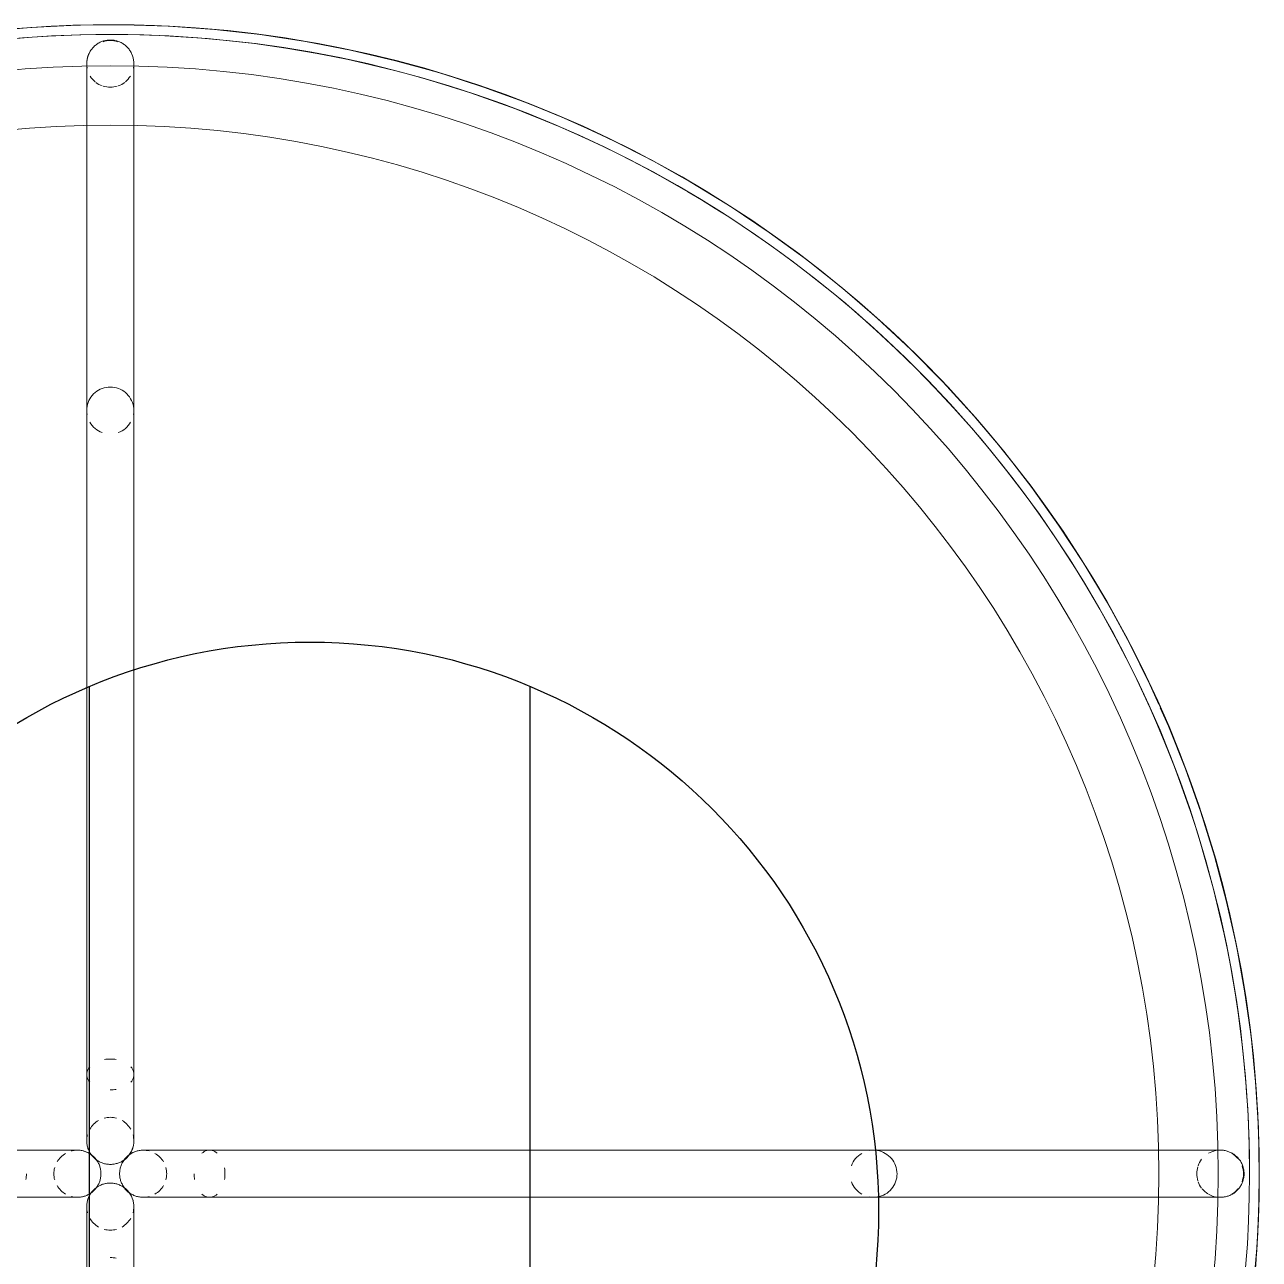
# Model space of a CAD drawing. Header units: inches. Extents: x 2468 to 4886, y -16 to 1381.
# Drawn here: x 3147.27 to 3158.02, y 729.19 to 739.93 of the extents above; entities that cross this region are included whole.
import ezdxf

# ---------------------------------------------------------------- set-up
doc = ezdxf.new("R2010")
doc.units = ezdxf.units.IN
doc.header["$MEASUREMENT"] = 0
doc.layers.add('A-ANNO-NOTE', color=131, linetype='Continuous', lineweight=30)
doc.layers.add('I-FURN-PNLS', color=30, linetype='Continuous', lineweight=9)

# ---------------------------------------------------------------- blocks, each defined once
blk = doc.blocks.new('OFS_WYRE_TABLE_WITH_VENEER_3D_LAMINATE_OR_SOLID_SURFACE - WYRE TABLE 20_ END TABLE - TRAPEZOID FRAME-5735519-6TH FLOOR POWER _ SIGNAL')
at = {"layer": 'I-FURN-PNLS'}
for p, q in [((-0.205, 6.23), (-0.205, 0.73)), ((0.205, 0.73), (0.205, 6.23)), ((-9.84, 0.102), (-9.836, 0.109)), ((-9.836, 0.109), (-9.831, 0.116)), ((-9.831, 0.116), (-9.827, 0.122)), ((-9.759, 0.181), (-9.751, 0.185)), ((-9.729, 0.194), (-9.721, 0.196)), ((-9.673, 0.205), (-9.664, 0.205)), ((-9.664, 0.205), (-9.662, 0.205)), ((-9.611, 0.205), (-9.602, 0.205)), ((-9.394, 0.205), (-9.606, 0.205)), ((-9.372, 0.205), (-9.355, 0.205)), ((-9.135, 0.205), (-9.364, 0.205)), ((-6.923, 0.205), (-9.103, 0.205)), ((-6.23, 0.205), (-8.929, 0.205)), ((-6.643, 0.205), (-6.923, 0.205)), ((-0.73, 0.205), (-6.23, 0.205)), ((-0.898, 0.205), (-6.23, 0.205)), ((-0.864, 0.205), (-0.811, 0.205)), ((-0.811, 0.205), (-0.759, 0.205)), ((-0.206, 0.189), (-0.199, 0.185)), ((-0.147, 0.143), (-0.153, 0.149)), ((-0.141, 0.138), (-0.147, 0.143)), ((-0.145, 0.149), (-0.139, 0.143)), ((-0.139, 0.143), (-0.133, 0.137)), ((0.143, 0.139), (0.137, 0.133)), ((0.138, 0.141), (0.143, 0.147)), ((0.143, 0.147), (0.149, 0.153)), ((0.149, 0.145), (0.143, 0.139)), ((0.178, 0.184), (0.174, 0.177)), ((6.23, 0.205), (0.73, 0.205)), ((-9.844, 0.095), (-9.84, 0.102)), ((-9.867, -0.002), (-9.867, 0)), ((-9.839, -0.104), (-9.843, -0.097)), ((-9.835, -0.111), (-9.839, -0.104)), ((-9.749, -0.185), (-9.757, -0.182)), ((-9.719, -0.197), (-9.727, -0.195)), ((-9.613, -0.205), (-9.621, -0.205)), ((-9.62, -0.205), (-9.522, -0.205)), ((-9.515, -0.205), (-9.528, -0.205)), ((-9.5, -0.205), (-9.393, -0.205)), ((-9.364, -0.205), (-9.135, -0.205)), ((-9.127, -0.205), (-9.145, -0.205)), ((-9.103, -0.205), (-6.923, -0.205)), ((-8.929, -0.205), (-6.23, -0.205)), ((-6.923, -0.205), (-6.643, -0.205)), ((-6.23, -0.205), (-0.73, -0.205)), ((-6.23, -0.205), (-0.898, -0.205)), ((-0.86, -0.205), (-0.864, -0.205)), ((-0.149, -0.145), (-0.143, -0.139)), ((-0.143, -0.147), (-0.149, -0.153)), ((-0.143, -0.139), (-0.137, -0.133)), ((-0.138, -0.141), (-0.143, -0.147)), ((0.139, -0.143), (0.133, -0.137)), ((0.145, -0.149), (0.139, -0.143)), ((0.141, -0.138), (0.147, -0.143)), ((0.147, -0.143), (0.153, -0.149)), ((0.177, -0.174), (0.17, -0.169)), ((0.206, -0.189), (0.199, -0.185)), ((0.73, -0.205), (6.23, -0.205)), ((-0.205, -0.73), (-0.205, -6.23)), ((0.205, -6.23), (0.205, -0.73)), ((-0.205, -0.898), (-0.205, -6.23)), ((0.205, -6.23), (0.205, -0.898)), ((-0.205, -6.23), (-0.205, -8.929)), ((0.205, -8.929), (0.205, -6.23)), ((-0.205, -6.643), (-0.205, -6.923)), ((0.205, -6.923), (0.205, -6.643)), ((-0.205, -6.923), (-0.205, -9.581)), ((0.205, -9.423), (0.205, -6.923)), ((-0.205, -9.267), (-0.205, -9.249)), ((-0.205, -9.338), (-0.205, -9.32)), ((0.205, -9.36), (0.205, -9.377)), ((0.205, -9.589), (0.205, -9.46)), ((-0.205, -9.664), (-0.205, -9.662)), ((-0.205, -9.673), (-0.205, -9.664)), ((0.205, -9.586), (0.205, -9.595)), ((0.205, -9.613), (0.205, -9.621)), ((0.205, -9.662), (0.205, -9.67)), ((-0.194, -9.729), (-0.196, -9.721)), ((0.169, -9.778), (0.164, -9.785)), ((0.185, -9.749), (0.182, -9.757)), ((0.197, -9.719), (0.195, -9.727)), ((-0.109, -9.836), (-0.116, -9.831)), ((-0.072, -9.854), (-0.08, -9.851)), ((0.082, -9.85), (0.074, -9.853)), ((0.118, -9.83), (0.111, -9.835))]:
    blk.add_line(p, q, dxfattribs=at)
at = {"layer": 'I-FURN-PNLS', "flags": 128}
for points in [[(-9.948, 1.014), (-9.981, 0.616), (-9.998, 0.216), (-10, 0)], [(-9.948, 1.014), (-9.981, 0.616), (-9.998, 0.216), (-10, 0)], [(-0.205, 0.73), (-0.205, 0.712), (-0.205, 0.694), (-0.205, 0.677), (-0.205, 0.659), (-0.205, 0.642), (-0.205, 0.624), (-0.205, 0.607), (-0.205, 0.59), (-0.205, 0.574), (-0.205, 0.557), (-0.205, 0.541), (-0.205, 0.525), (-0.205, 0.509), (-0.205, 0.494), (-0.205, 0.479), (-0.205, 0.465), (-0.205, 0.451), (-0.205, 0.437), (-0.205, 0.424), (-0.205, 0.412), (-0.205, 0.399), (-0.205, 0.388), (-0.205, 0.377), (-0.205, 0.366), (-0.205, 0.356), (-0.205, 0.347), (-0.205, 0.339), (-0.205, 0.33), (-0.205, 0.323), (-0.205, 0.316), (-0.205, 0.31), (-0.205, 0.305), (-0.205, 0.3), (-0.205, 0.296), (-0.205, 0.293), (-0.205, 0.29), (-0.205, 0.288), (-0.205, 0.287), (-0.205, 0.286)], [(-0.205, 0.286), (-0.205, 0.288), (-0.205, 0.292), (-0.205, 0.3), (-0.205, 0.31), (-0.205, 0.324), (-0.205, 0.34), (-0.205, 0.36), (-0.205, 0.382), (-0.205, 0.408), (-0.205, 0.436), (-0.205, 0.466), (-0.205, 0.5), (-0.205, 0.536), (-0.205, 0.575), (-0.205, 0.617), (-0.205, 0.661), (-0.205, 0.707)], [(0.205, 0.286), (0.205, 0.287), (0.205, 0.288), (0.205, 0.289), (0.205, 0.292), (0.205, 0.295), (0.205, 0.299), (0.205, 0.303), (0.205, 0.309), (0.205, 0.315), (0.205, 0.321), (0.205, 0.328), (0.205, 0.336), (0.205, 0.345), (0.205, 0.354), (0.205, 0.364), (0.205, 0.374), (0.205, 0.385), (0.205, 0.396), (0.205, 0.408), (0.205, 0.421), (0.205, 0.434), (0.205, 0.447), (0.205, 0.461), (0.205, 0.475), (0.205, 0.49), (0.205, 0.505), (0.205, 0.521), (0.205, 0.537), (0.205, 0.553), (0.205, 0.569), (0.205, 0.586), (0.205, 0.603), (0.205, 0.62), (0.205, 0.637), (0.205, 0.654), (0.205, 0.672), (0.205, 0.69), (0.205, 0.707), (0.205, 0.725), (0.205, 0.73)], [(0.205, 0.71), (0.205, 0.664), (0.205, 0.62), (0.205, 0.578), (0.205, 0.539), (0.205, 0.502), (0.205, 0.469), (0.205, 0.438), (0.205, 0.409), (0.205, 0.384), (0.205, 0.361), (0.205, 0.342), (0.205, 0.325), (0.205, 0.311), (0.205, 0.3), (0.205, 0.293), (0.205, 0.288), (0.205, 0.286)], [(0, 0.081), (-0.008, 0.081), (-0.016, 0.082), (-0.025, 0.083), (-0.033, 0.084), (-0.041, 0.085), (-0.049, 0.087), (-0.057, 0.089), (-0.064, 0.092), (-0.072, 0.094), (-0.08, 0.097), (-0.087, 0.101), (-0.095, 0.104), (-0.102, 0.108), (-0.109, 0.112), (-0.116, 0.117), (-0.122, 0.122), (-0.129, 0.127), (-0.135, 0.132), (-0.141, 0.138), (-0.147, 0.143), (-0.153, 0.149), (-0.158, 0.156), (-0.163, 0.162), (-0.168, 0.169), (-0.173, 0.175), (-0.177, 0.182), (-0.181, 0.19), (-0.185, 0.197), (-0.188, 0.204), (-0.191, 0.212), (-0.194, 0.22), (-0.196, 0.227), (-0.199, 0.235), (-0.2, 0.243), (-0.202, 0.251), (-0.203, 0.259), (-0.204, 0.268), (-0.205, 0.276), (-0.205, 0.284), (-0.205, 0.286)], [(-0.191, 0.212), (-0.194, 0.22), (-0.196, 0.227), (-0.199, 0.235), (-0.2, 0.243), (-0.202, 0.251), (-0.203, 0.259), (-0.204, 0.268), (-0.205, 0.276), (-0.205, 0.284), (-0.205, 0.286)], [(0.205, 0.286), (0.205, 0.278), (0.204, 0.27), (0.204, 0.262), (0.202, 0.253), (0.201, 0.245), (0.199, 0.237), (0.197, 0.229), (0.195, 0.222), (0.192, 0.214), (0.189, 0.206), (0.185, 0.199), (0.182, 0.191), (0.178, 0.184), (0.174, 0.177), (0.169, 0.17), (0.164, 0.164), (0.159, 0.157), (0.154, 0.151), (0.149, 0.145), (0.143, 0.139), (0.137, 0.133), (0.131, 0.128), (0.124, 0.123), (0.118, 0.118), (0.111, 0.114), (0.104, 0.109), (0.097, 0.105), (0.089, 0.102), (0.082, 0.098), (0.074, 0.095), (0.067, 0.092), (0.059, 0.09), (0.051, 0.088), (0.043, 0.086), (0.035, 0.084), (0.027, 0.083), (0.019, 0.082), (0.01, 0.081), (0.002, 0.081), (0, 0.081)], [(0.205, 0.286), (0.205, 0.278), (0.204, 0.27), (0.204, 0.262), (0.202, 0.253), (0.201, 0.245), (0.199, 0.237), (0.197, 0.229), (0.195, 0.222), (0.192, 0.214), (0.189, 0.206)], [(-9.827, 0.122), (-9.822, 0.129), (-9.816, 0.135)], [(-9.816, 0.135), (-9.811, 0.141), (-9.805, 0.147), (-9.799, 0.153), (-9.793, 0.158), (-9.786, 0.163), (-9.78, 0.168), (-9.773, 0.173), (-9.766, 0.177), (-9.759, 0.181)], [(-9.751, 0.185), (-9.744, 0.188), (-9.736, 0.191), (-9.729, 0.194)], [(-9.721, 0.196), (-9.713, 0.199), (-9.705, 0.2), (-9.697, 0.202), (-9.689, 0.203), (-9.681, 0.204), (-9.673, 0.205)], [(-9.662, 0.205), (-9.662, 0.205), (-9.661, 0.205), (-9.659, 0.205), (-9.656, 0.205), (-9.653, 0.205), (-9.649, 0.205), (-9.644, 0.205), (-9.639, 0.205), (-9.633, 0.205), (-9.626, 0.205), (-9.619, 0.205), (-9.611, 0.205)], [(-9.659, 0.205), (-9.661, 0.205), (-9.662, 0.205), (-9.662, 0.205)], [(-9.602, 0.205), (-9.593, 0.205), (-9.583, 0.205), (-9.572, 0.205), (-9.561, 0.205), (-9.549, 0.205), (-9.537, 0.205), (-9.524, 0.205), (-9.511, 0.205), (-9.497, 0.205), (-9.483, 0.205), (-9.468, 0.205), (-9.453, 0.205), (-9.438, 0.205), (-9.422, 0.205), (-9.405, 0.205), (-9.389, 0.205), (-9.372, 0.205)], [(-9.355, 0.205), (-9.338, 0.205), (-9.32, 0.205), (-9.302, 0.205), (-9.285, 0.205), (-9.267, 0.205), (-9.249, 0.205), (-9.23, 0.205), (-9.212, 0.205), (-9.194, 0.205), (-9.176, 0.205), (-9.158, 0.205), (-9.14, 0.205), (-9.122, 0.205), (-9.104, 0.205), (-9.086, 0.205), (-9.069, 0.205), (-9.052, 0.205), (-9.035, 0.205), (-9.018, 0.205), (-9.002, 0.205), (-8.986, 0.205), (-8.97, 0.205), (-8.955, 0.205), (-8.94, 0.205), (-8.929, 0.205)], [(-6.23, 0.205), (-6.246, 0.205), (-6.263, 0.205), (-6.279, 0.205), (-6.296, 0.205), (-6.312, 0.205), (-6.328, 0.205), (-6.344, 0.205), (-6.36, 0.205), (-6.376, 0.205), (-6.391, 0.205), (-6.406, 0.205), (-6.421, 0.205), (-6.436, 0.205), (-6.45, 0.205), (-6.464, 0.205), (-6.477, 0.205), (-6.49, 0.205), (-6.503, 0.205), (-6.515, 0.205), (-6.527, 0.205), (-6.538, 0.205), (-6.549, 0.205), (-6.559, 0.205), (-6.569, 0.205), (-6.578, 0.205), (-6.587, 0.205), (-6.595, 0.205), (-6.602, 0.205), (-6.609, 0.205), (-6.616, 0.205), (-6.621, 0.205), (-6.626, 0.205), (-6.631, 0.205), (-6.635, 0.205), (-6.638, 0.205), (-6.64, 0.205), (-6.642, 0.205), (-6.643, 0.205)], [(-0.286, 0.205), (-0.287, 0.205), (-0.288, 0.205), (-0.289, 0.205), (-0.292, 0.205), (-0.295, 0.205), (-0.299, 0.205), (-0.303, 0.205), (-0.309, 0.205), (-0.315, 0.205), (-0.321, 0.205), (-0.328, 0.205), (-0.336, 0.205), (-0.345, 0.205), (-0.354, 0.205), (-0.364, 0.205), (-0.374, 0.205), (-0.385, 0.205), (-0.396, 0.205), (-0.408, 0.205), (-0.421, 0.205), (-0.434, 0.205), (-0.447, 0.205), (-0.461, 0.205), (-0.475, 0.205), (-0.49, 0.205), (-0.505, 0.205), (-0.521, 0.205), (-0.537, 0.205), (-0.553, 0.205), (-0.569, 0.205), (-0.586, 0.205), (-0.603, 0.205), (-0.62, 0.205), (-0.637, 0.205), (-0.654, 0.205), (-0.672, 0.205), (-0.69, 0.205), (-0.707, 0.205), (-0.725, 0.205), (-0.73, 0.205)], [(-0.71, 0.205), (-0.664, 0.205), (-0.62, 0.205), (-0.578, 0.205), (-0.539, 0.205), (-0.502, 0.205), (-0.469, 0.205), (-0.438, 0.205), (-0.409, 0.205), (-0.384, 0.205), (-0.361, 0.205), (-0.342, 0.205), (-0.325, 0.205), (-0.311, 0.205), (-0.3, 0.205), (-0.293, 0.205), (-0.288, 0.205), (-0.286, 0.205)], [(-0.286, 0.205), (-0.278, 0.205), (-0.27, 0.204), (-0.262, 0.204), (-0.253, 0.202), (-0.245, 0.201), (-0.237, 0.199), (-0.229, 0.197), (-0.222, 0.195), (-0.214, 0.192), (-0.206, 0.189), (-0.199, 0.185), (-0.191, 0.182), (-0.184, 0.178), (-0.177, 0.174), (-0.17, 0.169), (-0.164, 0.164), (-0.157, 0.159), (-0.151, 0.154), (-0.145, 0.149), (-0.139, 0.143), (-0.133, 0.137), (-0.128, 0.131), (-0.123, 0.124), (-0.118, 0.118), (-0.114, 0.111), (-0.109, 0.104), (-0.105, 0.097), (-0.102, 0.089), (-0.098, 0.082), (-0.095, 0.074), (-0.092, 0.067), (-0.09, 0.059), (-0.088, 0.051), (-0.086, 0.043), (-0.084, 0.035), (-0.083, 0.027), (-0.082, 0.019), (-0.081, 0.01), (-0.081, 0.002), (-0.081, 0)], [(-0.286, 0.205), (-0.278, 0.205), (-0.27, 0.204), (-0.262, 0.204), (-0.253, 0.202), (-0.245, 0.201), (-0.237, 0.199), (-0.229, 0.197), (-0.222, 0.195), (-0.214, 0.192), (-0.206, 0.189)], [(-0.199, 0.185), (-0.191, 0.182), (-0.184, 0.178), (-0.177, 0.174)], [(-0.181, 0.19), (-0.185, 0.197), (-0.188, 0.204), (-0.191, 0.212)], [(-0.163, 0.162), (-0.168, 0.169), (-0.173, 0.175), (-0.177, 0.182), (-0.181, 0.19)], [(-0.177, 0.174), (-0.17, 0.169), (-0.164, 0.164), (-0.157, 0.159), (-0.151, 0.154), (-0.145, 0.149)], [(-0.153, 0.149), (-0.158, 0.156), (-0.163, 0.162)], [(0, 0.081), (-0.008, 0.081), (-0.016, 0.082), (-0.025, 0.083), (-0.033, 0.084), (-0.041, 0.085), (-0.049, 0.087), (-0.057, 0.089), (-0.064, 0.092), (-0.072, 0.094), (-0.08, 0.097), (-0.087, 0.101), (-0.095, 0.104), (-0.102, 0.108), (-0.109, 0.112), (-0.116, 0.117), (-0.122, 0.122), (-0.129, 0.127), (-0.135, 0.132), (-0.141, 0.138)], [(-0.133, 0.137), (-0.128, 0.131), (-0.123, 0.124), (-0.118, 0.118), (-0.114, 0.111), (-0.109, 0.104), (-0.105, 0.097), (-0.102, 0.089), (-0.098, 0.082), (-0.095, 0.074), (-0.092, 0.067), (-0.09, 0.059), (-0.088, 0.051), (-0.086, 0.043), (-0.084, 0.035), (-0.083, 0.027), (-0.082, 0.019), (-0.081, 0.01), (-0.081, 0.002), (-0.081, 0)], [(0.137, 0.133), (0.131, 0.128), (0.124, 0.123), (0.118, 0.118), (0.111, 0.114), (0.104, 0.109), (0.097, 0.105), (0.089, 0.102), (0.082, 0.098), (0.074, 0.095), (0.067, 0.092), (0.059, 0.09), (0.051, 0.088), (0.043, 0.086), (0.035, 0.084), (0.027, 0.083), (0.019, 0.082), (0.01, 0.081), (0.002, 0.081), (0, 0.081)], [(0.081, 0), (0.081, 0.008), (0.082, 0.016), (0.083, 0.025), (0.084, 0.033), (0.085, 0.041), (0.087, 0.049), (0.089, 0.057), (0.092, 0.064), (0.094, 0.072), (0.097, 0.08), (0.101, 0.087), (0.104, 0.095), (0.108, 0.102), (0.112, 0.109), (0.117, 0.116), (0.122, 0.122), (0.127, 0.129), (0.132, 0.135), (0.138, 0.141), (0.143, 0.147), (0.149, 0.153), (0.156, 0.158), (0.162, 0.163), (0.169, 0.168), (0.175, 0.173), (0.182, 0.177), (0.19, 0.181), (0.197, 0.185), (0.204, 0.188), (0.212, 0.191), (0.22, 0.194), (0.227, 0.196), (0.235, 0.199), (0.243, 0.2), (0.251, 0.202), (0.259, 0.203), (0.268, 0.204), (0.276, 0.205), (0.284, 0.205), (0.286, 0.205)], [(0.081, 0), (0.081, 0.008), (0.082, 0.016), (0.083, 0.025), (0.084, 0.033), (0.085, 0.041), (0.087, 0.049), (0.089, 0.057), (0.092, 0.064), (0.094, 0.072), (0.097, 0.08), (0.101, 0.087), (0.104, 0.095), (0.108, 0.102), (0.112, 0.109), (0.117, 0.116), (0.122, 0.122), (0.127, 0.129), (0.132, 0.135), (0.138, 0.141)], [(0.149, 0.153), (0.156, 0.158), (0.162, 0.163), (0.169, 0.168), (0.175, 0.173), (0.182, 0.177), (0.19, 0.181)], [(0.174, 0.177), (0.169, 0.17), (0.164, 0.164), (0.159, 0.157), (0.154, 0.151), (0.149, 0.145)], [(0.189, 0.206), (0.185, 0.199), (0.182, 0.191), (0.178, 0.184)], [(0.19, 0.181), (0.197, 0.185), (0.204, 0.188), (0.212, 0.191)], [(0.212, 0.191), (0.22, 0.194), (0.227, 0.196), (0.235, 0.199), (0.243, 0.2), (0.251, 0.202), (0.259, 0.203), (0.268, 0.204), (0.276, 0.205), (0.284, 0.205), (0.286, 0.205)], [(0.73, 0.205), (0.712, 0.205), (0.694, 0.205), (0.677, 0.205), (0.659, 0.205), (0.642, 0.205), (0.624, 0.205), (0.607, 0.205), (0.59, 0.205), (0.574, 0.205), (0.557, 0.205), (0.541, 0.205), (0.525, 0.205), (0.509, 0.205), (0.494, 0.205), (0.479, 0.205), (0.465, 0.205), (0.451, 0.205), (0.437, 0.205), (0.424, 0.205), (0.412, 0.205), (0.399, 0.205), (0.388, 0.205), (0.377, 0.205), (0.366, 0.205), (0.356, 0.205), (0.347, 0.205), (0.339, 0.205), (0.33, 0.205), (0.323, 0.205), (0.316, 0.205), (0.31, 0.205), (0.305, 0.205), (0.3, 0.205), (0.296, 0.205), (0.293, 0.205), (0.29, 0.205), (0.288, 0.205), (0.287, 0.205), (0.286, 0.205)], [(0.286, 0.205), (0.288, 0.205), (0.292, 0.205), (0.3, 0.205), (0.31, 0.205), (0.324, 0.205), (0.34, 0.205), (0.36, 0.205), (0.382, 0.205), (0.408, 0.205), (0.436, 0.205), (0.466, 0.205), (0.5, 0.205), (0.536, 0.205), (0.575, 0.205), (0.617, 0.205), (0.661, 0.205), (0.707, 0.205)], [(-9.867, 0), (-9.867, 0.008), (-9.867, 0.016), (-9.866, 0.025), (-9.865, 0.033), (-9.863, 0.041), (-9.861, 0.049), (-9.859, 0.057), (-9.857, 0.064), (-9.854, 0.072), (-9.851, 0.08), (-9.848, 0.087), (-9.844, 0.095)], [(-10, 0), (-9.992, -0.4), (-9.968, -0.799), (-9.928, -1.197), (-9.872, -1.593), (-9.801, -1.987), (-9.713, -2.377), (-9.611, -2.764), (-9.492, -3.146), (-9.359, -3.523), (-9.211, -3.894), (-9.138, -4.056)], [(-10, 0), (-9.992, -0.4), (-9.968, -0.799), (-9.928, -1.197), (-9.872, -1.593), (-9.801, -1.987), (-9.713, -2.377), (-9.611, -2.764), (-9.492, -3.146), (-9.359, -3.523), (-9.211, -3.894), (-9.138, -4.056)], [(-9.843, -0.097), (-9.847, -0.089), (-9.85, -0.082), (-9.853, -0.074), (-9.856, -0.067), (-9.859, -0.059), (-9.861, -0.051), (-9.863, -0.043), (-9.864, -0.035), (-9.865, -0.027), (-9.866, -0.019), (-9.867, -0.01), (-9.867, -0.002)], [(-9.126, -4.084), (-9.048, -4.259), (-8.87, -4.618), (-8.678, -4.969), (-8.473, -5.312), (-8.253, -5.646), (-8.021, -5.972), (-7.776, -6.288), (-7.518, -6.594), (-7.248, -6.889), (-6.967, -7.174), (-6.675, -7.446), (-6.372, -7.707), (-6.058, -7.956), (-5.735, -8.192), (-5.403, -8.415), (-5.062, -8.624), (-4.713, -8.82), (-4.357, -9.001), (-3.993, -9.168), (-3.624, -9.32), (-3.248, -9.458), (-2.867, -9.58), (-2.482, -9.687), (-2.092, -9.779), (-1.7, -9.855), (-1.304, -9.915), (-0.907, -9.959), (-0.508, -9.987), (-0.108, -9.999), (0.292, -9.996), (0.691, -9.976), (1.09, -9.94)], [(-9.126, -4.084), (-9.048, -4.259), (-8.87, -4.618), (-8.678, -4.969), (-8.473, -5.312), (-8.253, -5.646), (-8.021, -5.972), (-7.776, -6.288), (-7.518, -6.594), (-7.248, -6.889), (-6.967, -7.174), (-6.675, -7.446), (-6.372, -7.707), (-6.058, -7.956), (-5.735, -8.192), (-5.403, -8.415), (-5.062, -8.624), (-4.713, -8.82), (-4.357, -9.001), (-3.993, -9.168), (-3.624, -9.32), (-3.248, -9.458), (-2.867, -9.58), (-2.482, -9.687), (-2.092, -9.779), (-1.7, -9.855), (-1.304, -9.915), (-0.907, -9.959), (-0.508, -9.987), (-0.108, -9.999), (0.292, -9.996), (0.691, -9.976), (1.09, -9.94)], [(-0.081, 0), (-0.081, -0.008), (-0.082, -0.016), (-0.083, -0.025), (-0.084, -0.033), (-0.085, -0.041), (-0.087, -0.049), (-0.089, -0.057), (-0.092, -0.064), (-0.094, -0.072), (-0.097, -0.08), (-0.101, -0.087), (-0.104, -0.095), (-0.108, -0.102), (-0.112, -0.109), (-0.117, -0.116), (-0.122, -0.122), (-0.127, -0.129), (-0.132, -0.135), (-0.138, -0.141), (-0.143, -0.147), (-0.149, -0.153), (-0.156, -0.158), (-0.162, -0.163), (-0.169, -0.168), (-0.175, -0.173), (-0.182, -0.177), (-0.19, -0.181), (-0.197, -0.185), (-0.204, -0.188), (-0.212, -0.191), (-0.22, -0.194), (-0.227, -0.196), (-0.235, -0.199), (-0.243, -0.2), (-0.251, -0.202), (-0.259, -0.203), (-0.268, -0.204), (-0.276, -0.205), (-0.284, -0.205), (-0.286, -0.205)], [(-0.205, -0.286), (-0.205, -0.278), (-0.204, -0.27), (-0.204, -0.262), (-0.202, -0.253), (-0.201, -0.245), (-0.199, -0.237), (-0.197, -0.229), (-0.195, -0.222), (-0.192, -0.214), (-0.189, -0.206), (-0.185, -0.199), (-0.182, -0.191), (-0.178, -0.184), (-0.174, -0.177), (-0.169, -0.17), (-0.164, -0.164), (-0.159, -0.157), (-0.154, -0.151), (-0.149, -0.145), (-0.143, -0.139), (-0.137, -0.133), (-0.131, -0.128), (-0.124, -0.123), (-0.118, -0.118), (-0.111, -0.114), (-0.104, -0.109), (-0.097, -0.105), (-0.089, -0.102), (-0.082, -0.098), (-0.074, -0.095), (-0.067, -0.092), (-0.059, -0.09), (-0.051, -0.088), (-0.043, -0.086), (-0.035, -0.084), (-0.027, -0.083), (-0.019, -0.082), (-0.01, -0.081), (-0.002, -0.081), (0, -0.081)], [(-0.081, 0), (-0.081, -0.008), (-0.082, -0.016), (-0.083, -0.025), (-0.084, -0.033), (-0.085, -0.041), (-0.087, -0.049), (-0.089, -0.057), (-0.092, -0.064), (-0.094, -0.072), (-0.097, -0.08), (-0.101, -0.087), (-0.104, -0.095), (-0.108, -0.102), (-0.112, -0.109), (-0.117, -0.116), (-0.122, -0.122), (-0.127, -0.129), (-0.132, -0.135), (-0.138, -0.141)], [(-0.137, -0.133), (-0.131, -0.128), (-0.124, -0.123), (-0.118, -0.118), (-0.111, -0.114), (-0.104, -0.109), (-0.097, -0.105), (-0.089, -0.102), (-0.082, -0.098), (-0.074, -0.095), (-0.067, -0.092), (-0.059, -0.09), (-0.051, -0.088), (-0.043, -0.086), (-0.035, -0.084), (-0.027, -0.083), (-0.019, -0.082), (-0.01, -0.081), (-0.002, -0.081), (0, -0.081)], [(0, -0.081), (0.008, -0.081), (0.016, -0.082), (0.025, -0.083), (0.033, -0.084), (0.041, -0.085), (0.049, -0.087), (0.057, -0.089), (0.064, -0.092), (0.072, -0.094), (0.08, -0.097), (0.087, -0.101), (0.095, -0.104), (0.102, -0.108), (0.109, -0.112), (0.116, -0.117), (0.122, -0.122), (0.129, -0.127), (0.135, -0.132), (0.141, -0.138), (0.147, -0.143), (0.153, -0.149), (0.158, -0.156), (0.163, -0.162), (0.168, -0.169), (0.173, -0.175), (0.177, -0.182), (0.181, -0.19), (0.185, -0.197), (0.188, -0.204), (0.191, -0.212), (0.194, -0.22), (0.196, -0.227), (0.199, -0.235), (0.2, -0.243), (0.202, -0.251), (0.203, -0.259), (0.204, -0.268), (0.205, -0.276), (0.205, -0.284), (0.205, -0.286)], [(0, -0.081), (0.008, -0.081), (0.016, -0.082), (0.025, -0.083), (0.033, -0.084), (0.041, -0.085), (0.049, -0.087), (0.057, -0.089), (0.064, -0.092), (0.072, -0.094), (0.08, -0.097), (0.087, -0.101), (0.095, -0.104), (0.102, -0.108), (0.109, -0.112), (0.116, -0.117), (0.122, -0.122), (0.129, -0.127), (0.135, -0.132), (0.141, -0.138)], [(0.286, -0.205), (0.278, -0.205), (0.27, -0.204), (0.262, -0.204), (0.253, -0.202), (0.245, -0.201), (0.237, -0.199), (0.229, -0.197), (0.222, -0.195), (0.214, -0.192), (0.206, -0.189), (0.199, -0.185), (0.191, -0.182), (0.184, -0.178), (0.177, -0.174), (0.17, -0.169), (0.164, -0.164), (0.157, -0.159), (0.151, -0.154), (0.145, -0.149), (0.139, -0.143), (0.133, -0.137), (0.128, -0.131), (0.123, -0.124), (0.118, -0.118), (0.114, -0.111), (0.109, -0.104), (0.105, -0.097), (0.102, -0.089), (0.098, -0.082), (0.095, -0.074), (0.092, -0.067), (0.09, -0.059), (0.088, -0.051), (0.086, -0.043), (0.084, -0.035), (0.083, -0.027), (0.082, -0.019), (0.081, -0.01), (0.081, -0.002), (0.081, 0)], [(0.133, -0.137), (0.128, -0.131), (0.123, -0.124), (0.118, -0.118), (0.114, -0.111), (0.109, -0.104), (0.105, -0.097), (0.102, -0.089), (0.098, -0.082), (0.095, -0.074), (0.092, -0.067), (0.09, -0.059), (0.088, -0.051), (0.086, -0.043), (0.084, -0.035), (0.083, -0.027), (0.082, -0.019), (0.081, -0.01), (0.081, -0.002), (0.081, 0)], [(-9.815, -0.137), (-9.82, -0.131), (-9.825, -0.124), (-9.83, -0.118), (-9.835, -0.111)], [(-9.757, -0.182), (-9.764, -0.178), (-9.771, -0.174), (-9.778, -0.169), (-9.785, -0.164), (-9.791, -0.159), (-9.797, -0.154), (-9.803, -0.149), (-9.809, -0.143), (-9.815, -0.137)], [(-9.727, -0.195), (-9.734, -0.192), (-9.742, -0.189), (-9.749, -0.185)], [(-9.679, -0.204), (-9.687, -0.204), (-9.695, -0.202), (-9.703, -0.201), (-9.711, -0.199), (-9.719, -0.197)], [(-9.662, -0.205), (-9.67, -0.205), (-9.679, -0.204)], [(-9.662, -0.205), (-9.662, -0.205), (-9.661, -0.205), (-9.659, -0.205), (-9.659, -0.205)], [(-9.621, -0.205), (-9.628, -0.205), (-9.635, -0.205), (-9.641, -0.205), (-9.646, -0.205), (-9.65, -0.205), (-9.654, -0.205), (-9.657, -0.205), (-9.659, -0.205), (-9.661, -0.205), (-9.662, -0.205), (-9.662, -0.205)], [(-9.528, -0.205), (-9.541, -0.205), (-9.553, -0.205), (-9.564, -0.205), (-9.575, -0.205), (-9.586, -0.205), (-9.595, -0.205), (-9.605, -0.205), (-9.613, -0.205)], [(-9.145, -0.205), (-9.163, -0.205), (-9.181, -0.205), (-9.199, -0.205), (-9.217, -0.205), (-9.235, -0.205), (-9.254, -0.205), (-9.272, -0.205), (-9.29, -0.205), (-9.307, -0.205), (-9.325, -0.205), (-9.343, -0.205), (-9.36, -0.205), (-9.377, -0.205), (-9.394, -0.205), (-9.41, -0.205), (-9.426, -0.205), (-9.442, -0.205), (-9.457, -0.205), (-9.472, -0.205), (-9.487, -0.205), (-9.501, -0.205), (-9.515, -0.205)], [(-8.929, -0.205), (-8.944, -0.205), (-8.959, -0.205), (-8.974, -0.205), (-8.99, -0.205), (-9.006, -0.205), (-9.023, -0.205), (-9.039, -0.205), (-9.056, -0.205), (-9.074, -0.205), (-9.091, -0.205), (-9.109, -0.205), (-9.127, -0.205)], [(-6.643, -0.205), (-6.642, -0.205), (-6.64, -0.205), (-6.637, -0.205), (-6.634, -0.205), (-6.63, -0.205), (-6.625, -0.205), (-6.62, -0.205), (-6.614, -0.205), (-6.608, -0.205), (-6.601, -0.205), (-6.593, -0.205), (-6.585, -0.205), (-6.576, -0.205), (-6.567, -0.205), (-6.557, -0.205), (-6.546, -0.205), (-6.535, -0.205), (-6.524, -0.205), (-6.512, -0.205), (-6.5, -0.205), (-6.487, -0.205), (-6.474, -0.205), (-6.46, -0.205), (-6.446, -0.205), (-6.432, -0.205), (-6.417, -0.205), (-6.403, -0.205), (-6.387, -0.205), (-6.372, -0.205), (-6.356, -0.205), (-6.34, -0.205), (-6.324, -0.205), (-6.308, -0.205), (-6.292, -0.205), (-6.275, -0.205), (-6.259, -0.205), (-6.242, -0.205), (-6.23, -0.205)], [(-0.756, -0.205), (-0.807, -0.205), (-0.86, -0.205)], [(-0.73, -0.205), (-0.712, -0.205), (-0.694, -0.205), (-0.677, -0.205), (-0.659, -0.205), (-0.642, -0.205), (-0.624, -0.205), (-0.607, -0.205), (-0.59, -0.205), (-0.574, -0.205), (-0.557, -0.205), (-0.541, -0.205), (-0.525, -0.205), (-0.509, -0.205), (-0.494, -0.205), (-0.479, -0.205), (-0.465, -0.205), (-0.451, -0.205), (-0.437, -0.205), (-0.424, -0.205), (-0.412, -0.205), (-0.399, -0.205), (-0.388, -0.205), (-0.377, -0.205), (-0.366, -0.205), (-0.356, -0.205), (-0.347, -0.205), (-0.339, -0.205), (-0.33, -0.205), (-0.323, -0.205), (-0.316, -0.205), (-0.31, -0.205), (-0.305, -0.205), (-0.3, -0.205), (-0.296, -0.205), (-0.293, -0.205), (-0.29, -0.205), (-0.288, -0.205), (-0.287, -0.205), (-0.286, -0.205)], [(-0.286, -0.205), (-0.288, -0.205), (-0.292, -0.205), (-0.3, -0.205), (-0.31, -0.205), (-0.324, -0.205), (-0.34, -0.205), (-0.36, -0.205), (-0.382, -0.205), (-0.408, -0.205), (-0.436, -0.205), (-0.466, -0.205), (-0.5, -0.205), (-0.536, -0.205), (-0.575, -0.205), (-0.617, -0.205), (-0.661, -0.205), (-0.707, -0.205)], [(-0.212, -0.191), (-0.22, -0.194), (-0.227, -0.196), (-0.235, -0.199), (-0.243, -0.2), (-0.251, -0.202), (-0.259, -0.203), (-0.268, -0.204), (-0.276, -0.205), (-0.284, -0.205), (-0.286, -0.205)], [(-0.19, -0.181), (-0.197, -0.185), (-0.204, -0.188), (-0.212, -0.191)], [(-0.205, -0.286), (-0.205, -0.278), (-0.204, -0.27), (-0.204, -0.262), (-0.202, -0.253), (-0.201, -0.245), (-0.199, -0.237), (-0.197, -0.229), (-0.195, -0.222), (-0.192, -0.214), (-0.189, -0.206)], [(-0.149, -0.153), (-0.156, -0.158), (-0.162, -0.163), (-0.169, -0.168), (-0.175, -0.173), (-0.182, -0.177), (-0.19, -0.181)], [(-0.189, -0.206), (-0.185, -0.199), (-0.182, -0.191), (-0.178, -0.184), (-0.174, -0.177)], [(-0.174, -0.177), (-0.169, -0.17), (-0.164, -0.164), (-0.159, -0.157)], [(-0.159, -0.157), (-0.154, -0.151), (-0.149, -0.145)], [(0.17, -0.169), (0.164, -0.164), (0.157, -0.159), (0.151, -0.154), (0.145, -0.149)], [(0.153, -0.149), (0.158, -0.156), (0.163, -0.162), (0.168, -0.169), (0.173, -0.175)], [(0.173, -0.175), (0.177, -0.182), (0.181, -0.19)], [(0.199, -0.185), (0.191, -0.182), (0.184, -0.178), (0.177, -0.174)], [(0.181, -0.19), (0.185, -0.197), (0.188, -0.204), (0.191, -0.212)], [(0.191, -0.212), (0.194, -0.22), (0.196, -0.227), (0.199, -0.235), (0.2, -0.243), (0.202, -0.251), (0.203, -0.259), (0.204, -0.268), (0.205, -0.276), (0.205, -0.284), (0.205, -0.286)], [(0.286, -0.205), (0.278, -0.205), (0.27, -0.204), (0.262, -0.204), (0.253, -0.202), (0.245, -0.201), (0.237, -0.199), (0.229, -0.197), (0.222, -0.195), (0.214, -0.192), (0.206, -0.189)], [(0.286, -0.205), (0.287, -0.205), (0.288, -0.205), (0.289, -0.205), (0.292, -0.205), (0.295, -0.205), (0.299, -0.205), (0.303, -0.205), (0.309, -0.205), (0.315, -0.205), (0.321, -0.205), (0.328, -0.205), (0.336, -0.205), (0.345, -0.205), (0.354, -0.205), (0.364, -0.205), (0.374, -0.205), (0.385, -0.205), (0.396, -0.205), (0.408, -0.205), (0.421, -0.205), (0.434, -0.205), (0.447, -0.205), (0.461, -0.205), (0.475, -0.205), (0.49, -0.205), (0.505, -0.205), (0.521, -0.205), (0.537, -0.205), (0.553, -0.205), (0.569, -0.205), (0.586, -0.205), (0.603, -0.205), (0.62, -0.205), (0.637, -0.205), (0.654, -0.205), (0.672, -0.205), (0.69, -0.205), (0.707, -0.205), (0.725, -0.205), (0.73, -0.205)], [(0.71, -0.205), (0.664, -0.205), (0.62, -0.205), (0.578, -0.205), (0.539, -0.205), (0.502, -0.205), (0.469, -0.205), (0.438, -0.205), (0.409, -0.205), (0.384, -0.205), (0.361, -0.205), (0.342, -0.205), (0.325, -0.205), (0.311, -0.205), (0.3, -0.205), (0.293, -0.205), (0.288, -0.205), (0.286, -0.205)], [(-0.205, -0.286), (-0.205, -0.287), (-0.205, -0.288), (-0.205, -0.289), (-0.205, -0.292), (-0.205, -0.295), (-0.205, -0.299), (-0.205, -0.303), (-0.205, -0.309), (-0.205, -0.315), (-0.205, -0.321), (-0.205, -0.328), (-0.205, -0.336), (-0.205, -0.345), (-0.205, -0.354), (-0.205, -0.364), (-0.205, -0.374), (-0.205, -0.385), (-0.205, -0.396), (-0.205, -0.408), (-0.205, -0.421), (-0.205, -0.434), (-0.205, -0.447), (-0.205, -0.461), (-0.205, -0.475), (-0.205, -0.49), (-0.205, -0.505), (-0.205, -0.521), (-0.205, -0.537), (-0.205, -0.553), (-0.205, -0.569), (-0.205, -0.586), (-0.205, -0.603), (-0.205, -0.62), (-0.205, -0.637), (-0.205, -0.654), (-0.205, -0.672), (-0.205, -0.69), (-0.205, -0.707), (-0.205, -0.725), (-0.205, -0.73)], [(-0.205, -0.71), (-0.205, -0.664), (-0.205, -0.62), (-0.205, -0.578), (-0.205, -0.539), (-0.205, -0.502), (-0.205, -0.469), (-0.205, -0.438), (-0.205, -0.409), (-0.205, -0.384), (-0.205, -0.361), (-0.205, -0.342), (-0.205, -0.325), (-0.205, -0.311), (-0.205, -0.3), (-0.205, -0.293), (-0.205, -0.288), (-0.205, -0.286)], [(0.205, -0.73), (0.205, -0.712), (0.205, -0.694), (0.205, -0.677), (0.205, -0.659), (0.205, -0.642), (0.205, -0.624), (0.205, -0.607), (0.205, -0.59), (0.205, -0.574), (0.205, -0.557), (0.205, -0.541), (0.205, -0.525), (0.205, -0.509), (0.205, -0.494), (0.205, -0.479), (0.205, -0.465), (0.205, -0.451), (0.205, -0.437), (0.205, -0.424), (0.205, -0.412), (0.205, -0.399), (0.205, -0.388), (0.205, -0.377), (0.205, -0.366), (0.205, -0.356), (0.205, -0.347), (0.205, -0.339), (0.205, -0.33), (0.205, -0.323), (0.205, -0.316), (0.205, -0.31), (0.205, -0.305), (0.205, -0.3), (0.205, -0.296), (0.205, -0.293), (0.205, -0.29), (0.205, -0.288), (0.205, -0.287), (0.205, -0.286)], [(0.205, -0.286), (0.205, -0.288), (0.205, -0.292), (0.205, -0.3), (0.205, -0.31), (0.205, -0.324), (0.205, -0.34), (0.205, -0.36), (0.205, -0.382), (0.205, -0.408), (0.205, -0.436), (0.205, -0.466), (0.205, -0.5), (0.205, -0.536), (0.205, -0.575), (0.205, -0.617), (0.205, -0.661), (0.205, -0.707)], [(-0.205, -0.864), (-0.205, -0.811), (-0.205, -0.759)], [(0.205, -0.756), (0.205, -0.807), (0.205, -0.86), (0.205, -0.864)], [(-0.205, -6.23), (-0.205, -6.246), (-0.205, -6.263), (-0.205, -6.279), (-0.205, -6.296), (-0.205, -6.312), (-0.205, -6.328), (-0.205, -6.344), (-0.205, -6.36), (-0.205, -6.376), (-0.205, -6.391), (-0.205, -6.406), (-0.205, -6.421), (-0.205, -6.436), (-0.205, -6.45), (-0.205, -6.464), (-0.205, -6.477), (-0.205, -6.49), (-0.205, -6.503), (-0.205, -6.515), (-0.205, -6.527), (-0.205, -6.538), (-0.205, -6.549), (-0.205, -6.559), (-0.205, -6.569), (-0.205, -6.578), (-0.205, -6.587), (-0.205, -6.595), (-0.205, -6.602), (-0.205, -6.609), (-0.205, -6.616), (-0.205, -6.621), (-0.205, -6.626), (-0.205, -6.631), (-0.205, -6.635), (-0.205, -6.638), (-0.205, -6.64), (-0.205, -6.642), (-0.205, -6.643)], [(0.205, -6.643), (0.205, -6.642), (0.205, -6.64), (0.205, -6.637), (0.205, -6.634), (0.205, -6.63), (0.205, -6.625), (0.205, -6.62), (0.205, -6.614), (0.205, -6.608), (0.205, -6.601), (0.205, -6.593), (0.205, -6.585), (0.205, -6.576), (0.205, -6.567), (0.205, -6.557), (0.205, -6.546), (0.205, -6.535), (0.205, -6.524), (0.205, -6.512), (0.205, -6.5), (0.205, -6.487), (0.205, -6.474), (0.205, -6.46), (0.205, -6.446), (0.205, -6.432), (0.205, -6.417), (0.205, -6.403), (0.205, -6.387), (0.205, -6.372), (0.205, -6.356), (0.205, -6.34), (0.205, -6.324), (0.205, -6.308), (0.205, -6.292), (0.205, -6.275), (0.205, -6.259), (0.205, -6.242), (0.205, -6.23)], [(-0.205, -9.249), (-0.205, -9.23), (-0.205, -9.212), (-0.205, -9.194), (-0.205, -9.176), (-0.205, -9.158), (-0.205, -9.14), (-0.205, -9.122), (-0.205, -9.104), (-0.205, -9.086), (-0.205, -9.069), (-0.205, -9.052), (-0.205, -9.035), (-0.205, -9.018), (-0.205, -9.002), (-0.205, -8.986), (-0.205, -8.97), (-0.205, -8.955), (-0.205, -8.94), (-0.205, -8.929)], [(0.205, -8.929), (0.205, -8.944), (0.205, -8.959), (0.205, -8.974), (0.205, -8.99), (0.205, -9.006), (0.205, -9.023), (0.205, -9.039), (0.205, -9.056), (0.205, -9.074), (0.205, -9.091), (0.205, -9.109), (0.205, -9.127), (0.205, -9.145), (0.205, -9.163), (0.205, -9.181), (0.205, -9.199), (0.205, -9.217), (0.205, -9.235), (0.205, -9.254), (0.205, -9.272), (0.205, -9.29), (0.205, -9.307), (0.205, -9.325), (0.205, -9.343), (0.205, -9.36)], [(-0.205, -9.32), (-0.205, -9.302), (-0.205, -9.285), (-0.205, -9.267)], [(-0.205, -9.662), (-0.205, -9.662), (-0.205, -9.661), (-0.205, -9.659), (-0.205, -9.656), (-0.205, -9.653), (-0.205, -9.649), (-0.205, -9.644), (-0.205, -9.639), (-0.205, -9.633), (-0.205, -9.626), (-0.205, -9.619), (-0.205, -9.611), (-0.205, -9.602), (-0.205, -9.593), (-0.205, -9.583), (-0.205, -9.572), (-0.205, -9.561), (-0.205, -9.549), (-0.205, -9.537), (-0.205, -9.524), (-0.205, -9.511), (-0.205, -9.497), (-0.205, -9.483), (-0.205, -9.468), (-0.205, -9.453), (-0.205, -9.438), (-0.205, -9.422), (-0.205, -9.405), (-0.205, -9.389), (-0.205, -9.372), (-0.205, -9.355), (-0.205, -9.338)], [(0.205, -9.377), (0.205, -9.394), (0.205, -9.41), (0.205, -9.426), (0.205, -9.442), (0.205, -9.457), (0.205, -9.472), (0.205, -9.487), (0.205, -9.501), (0.205, -9.515), (0.205, -9.528), (0.205, -9.541), (0.205, -9.553), (0.205, -9.564), (0.205, -9.575), (0.205, -9.586)], [(-0.205, -9.659), (-0.205, -9.661), (-0.205, -9.662), (-0.205, -9.662)], [(0.205, -9.67), (0.204, -9.679), (0.204, -9.687), (0.202, -9.695), (0.201, -9.703), (0.199, -9.711), (0.197, -9.719)], [(0.205, -9.595), (0.205, -9.605), (0.205, -9.613)], [(0.205, -9.621), (0.205, -9.628), (0.205, -9.635), (0.205, -9.641), (0.205, -9.646), (0.205, -9.65), (0.205, -9.654), (0.205, -9.657), (0.205, -9.659), (0.205, -9.661), (0.205, -9.662), (0.205, -9.662)], [(0.205, -9.662), (0.205, -9.662), (0.205, -9.661), (0.205, -9.659), (0.205, -9.659)], [(-0.196, -9.721), (-0.199, -9.713), (-0.2, -9.705), (-0.202, -9.697), (-0.203, -9.689), (-0.204, -9.681), (-0.205, -9.673)], [(-0.173, -9.773), (-0.177, -9.766), (-0.181, -9.759), (-0.185, -9.751), (-0.188, -9.744), (-0.191, -9.736), (-0.194, -9.729)], [(-0.158, -9.793), (-0.163, -9.786), (-0.168, -9.78), (-0.173, -9.773)], [(0.182, -9.757), (0.178, -9.764), (0.174, -9.771), (0.169, -9.778)], [(0.195, -9.727), (0.192, -9.734), (0.189, -9.742), (0.185, -9.749)], [(-0.116, -9.831), (-0.122, -9.827), (-0.129, -9.822), (-0.135, -9.816), (-0.141, -9.811), (-0.147, -9.805), (-0.153, -9.799), (-0.158, -9.793)], [(-0.08, -9.851), (-0.087, -9.848), (-0.095, -9.844), (-0.102, -9.84), (-0.109, -9.836)], [(0, -9.867), (-0.008, -9.867), (-0.016, -9.867), (-0.025, -9.866), (-0.033, -9.865), (-0.041, -9.863), (-0.049, -9.861), (-0.057, -9.859), (-0.064, -9.857), (-0.072, -9.854)], [(0.074, -9.853), (0.067, -9.856), (0.059, -9.859), (0.051, -9.861), (0.043, -9.863), (0.035, -9.864), (0.027, -9.865), (0.019, -9.866), (0.01, -9.867), (0.002, -9.867), (0, -9.867)], [(0.111, -9.835), (0.104, -9.839), (0.097, -9.843), (0.089, -9.847), (0.082, -9.85)], [(0.164, -9.785), (0.159, -9.791), (0.154, -9.797), (0.149, -9.803), (0.143, -9.809), (0.137, -9.815), (0.131, -9.82), (0.124, -9.825), (0.118, -9.83)]]:
    blk.add_lwpolyline(points, dxfattribs=at)
at = {"layer": 'I-FURN-PNLS'}
for radius, start, end in [(10, 0, 180), (10, 0, 180), (9.643, 0, 180), (9.643, 0, 180), (9.126, 0, 180), (9.126, 0, 180), (10, 120, 180), (9.915, 142.405, 180), (9.915, 142.405, 180), (10, 144, 180), (10, 180, 312), (10, 180, 360), (10, 180, 360), (10, 180, 360), (9.915, 180, 282.8571), (9.915, 180, 0), (9.643, 180, 0), (9.643, 180, 0), (9.126, 180, 0), (9.126, 180, 0)]:
    blk.add_arc((0, 0), radius, start, end, dxfattribs=at)
for centre, major_axis, start_param, end_param in [((0, 0.286), (0.205, 0), 2.094395, 2.617994), ((0, 0.286), (-0.205, 0), 4.712389, 4.974188), ((0, 0.286), (0.205, 0), 1.308997, 1.570796), ((0, 0.286), (0.205, 0), 0.523599, 1.047198), ((0, 0.286), (0.205, 0), 2.879793, 3.141593), ((0, 0.286), (0.205, 0), 0, 0.261799), ((0, 0.286), (0.205, 0), 3.403392, 4.18879), ((0, 0.286), (0.205, 0), 5.235988, 6.021386), ((-0.286, 0), (0, 0.205), 0.523599, 1.047198), ((-0.286, 0), (0, 0.205), 0, 0.261799), ((-0.286, 0), (0, 0.205), 5.235988, 6.021386), ((0.286, 0), (0, 0.205), 0.261799, 1.047198), ((0.286, 0), (0, 0.205), 6.090631, 6.283185), ((0.286, 0), (0, 0.205), 6.021386, 6.090631), ((0.286, 0), (0, 0.205), 5.235988, 5.759587), ((-0.286, 0), (0, 0.205), 1.308997, 1.570796), ((0.286, 0), (0, 0.205), 4.712389, 4.974188), ((-0.286, 0), (0, 0.205), 1.570796, 1.832596), ((-0.286, 0), (0, 0.205), 2.094395, 2.617994), ((-0.286, 0), (0, 0.205), 3.403392, 4.18879), ((0.286, 0), (0, 0.205), 2.094395, 2.879793), ((0.286, 0), (0, 0.205), 3.926991, 4.18879), ((0.286, 0), (0, 0.205), 4.45059, 4.712389), ((-0.286, 0), (0, 0.205), 2.879793, 3.141593), ((0, -0.286), (0.205, 0), 2.094395, 2.879793), ((0, -0.286), (0.205, 0), 0.261799, 1.047198), ((0.286, 0), (0, 0.205), 3.141593, 3.334147), ((0.286, 0), (0, 0.205), 3.334147, 3.403392), ((0.286, 0), (0, 0.205), 3.665191, 3.926991), ((0, -0.286), (0.205, 0), 3.141593, 3.403392), ((0, -0.286), (0.205, 0), 6.021386, 6.283185), ((0, -0.286), (0.205, 0), 3.665191, 3.926991), ((0, -0.286), (0.205, 0), 5.235988, 5.759587), ((0, -0.286), (0.205, 0), 3.926991, 4.18879), ((0, -0.286), (0.205, 0), 4.45059, 4.712389), ((0, -0.286), (-0.205, 0), 1.570796, 1.832596)]:
    blk.add_ellipse(centre, major_axis=major_axis, ratio=0.999996, start_param=start_param, end_param=end_param, dxfattribs=at)
for points in [[(-0.051, 0.734), (-0.034, 0.731), (-0.017, 0.73), (0, 0.73)], [(-9.814, 0.132), (-9.799, 0.15), (-9.781, 0.166), (-9.76, 0.178)], [(-9.694, 0.202), (-9.671, 0.206), (-9.647, 0.206), (-9.623, 0.202)], [(-9.607, 0.198), (-9.589, 0.194), (-9.572, 0.187), (-9.557, 0.178)], [(-9.553, 0.175), (-9.534, 0.163), (-9.518, 0.148), (-9.503, 0.132)], [(-9.498, 0.126), (-9.485, 0.109), (-9.473, 0.09), (-9.468, 0.07)], [(-6.847, 0), (-6.847, 0.024), (-6.839, 0.072), (-6.803, 0.134), (-6.747, 0.181), (-6.679, 0.206), (-6.631, 0.206), (-6.607, 0.202)], [(-6.541, 0.177), (-6.52, 0.166), (-6.503, 0.15), (-6.487, 0.132)], [(-6.487, 0.132), (-6.471, 0.114), (-6.457, 0.093), (-6.451, 0.07)], [(-0.797, 0.178), (-0.81, 0.189), (-0.84, 0.206), (-0.888, 0.206), (-0.918, 0.19), (-0.931, 0.178)], [(-9.862, 0), (-9.862, 0.024), (-9.858, 0.048), (-9.85, 0.07)], [(-9.465, 0.061), (-9.459, 0.042), (-9.456, 0.021), (-9.456, 0)], [(-0.994, 0.051), (-0.997, 0.034), (-0.998, 0.017), (-0.998, 0)], [(-0.73, 0), (-0.73, 0.017), (-0.731, 0.034), (-0.734, 0.051)], [(0.734, 0.051), (0.731, 0.034), (0.73, 0.017), (0.73, 0)], [(-9.85, -0.07), (-9.858, -0.048), (-9.862, -0.024), (-9.862, 0)], [(-9.468, -0.07), (-9.475, -0.09), (-9.485, -0.109), (-9.498, -0.126)], [(-9.456, 0), (-9.456, -0.021), (-9.459, -0.042), (-9.465, -0.061)], [(-6.608, -0.202), (-6.631, -0.206), (-6.679, -0.206), (-6.747, -0.181), (-6.802, -0.135), (-6.839, -0.072), (-6.847, -0.024), (-6.847, 0)], [(-6.451, -0.07), (-6.459, -0.093), (-6.483, -0.134), (-6.52, -0.166), (-6.541, -0.177)], [(-0.998, 0), (-0.998, -0.017), (-0.997, -0.034), (-0.994, -0.051)], [(-9.76, -0.178), (-9.781, -0.166), (-9.798, -0.15), (-9.814, -0.132)], [(-9.623, -0.202), (-9.647, -0.206), (-9.67, -0.206), (-9.694, -0.202)], [(-9.557, -0.178), (-9.577, -0.189), (-9.598, -0.197), (-9.62, -0.201)], [(-0.931, -0.178), (-0.918, -0.189), (-0.903, -0.198), (-0.887, -0.202)], [(-0.887, -0.202), (-0.872, -0.206), (-0.856, -0.206), (-0.841, -0.202)], [(-0.841, -0.202), (-0.825, -0.198), (-0.81, -0.19), (-0.797, -0.178)], [(0, -0.73), (-0.017, -0.73), (-0.034, -0.731), (-0.051, -0.734)], [(-0.178, -0.797), (-0.19, -0.81), (-0.206, -0.84), (-0.206, -0.888), (-0.19, -0.918), (-0.178, -0.931)], [(0.202, -0.841), (0.198, -0.825), (0.19, -0.81), (0.178, -0.797)], [(0.202, -0.887), (0.206, -0.872), (0.206, -0.856), (0.202, -0.841)], [(0.178, -0.931), (0.189, -0.918), (0.198, -0.903), (0.202, -0.887)], [(-0.051, -0.994), (-0.034, -0.997), (-0.017, -0.998), (0, -0.998)], [(0, -0.998), (0.017, -0.998), (0.034, -0.997), (0.051, -0.994)], [(-0.177, -6.541), (-0.166, -6.52), (-0.134, -6.485), (-0.093, -6.457), (-0.07, -6.451)], [(0.07, -6.451), (0.093, -6.459), (0.134, -6.483), (0.166, -6.52), (0.177, -6.541)], [(0, -6.847), (-0.024, -6.847), (-0.072, -6.839), (-0.134, -6.803), (-0.181, -6.747), (-0.206, -6.679), (-0.206, -6.631), (-0.202, -6.607)], [(0.202, -6.608), (0.206, -6.631), (0.206, -6.679), (0.181, -6.747), (0.135, -6.802), (0.072, -6.839), (0.024, -6.847), (0, -6.847)], [(-0.061, -9.465), (-0.042, -9.459), (-0.021, -9.456), (0, -9.456)], [(0, -9.456), (0.021, -9.456), (0.042, -9.459), (0.061, -9.465)], [(-0.175, -9.553), (-0.163, -9.534), (-0.148, -9.518), (-0.132, -9.503)], [(-0.126, -9.498), (-0.109, -9.485), (-0.09, -9.473), (-0.07, -9.468)], [(0.07, -9.468), (0.09, -9.475), (0.109, -9.485), (0.126, -9.498)], [(0.132, -9.503), (0.149, -9.517), (0.163, -9.534), (0.175, -9.553)], [(-0.178, -9.76), (-0.19, -9.74), (-0.206, -9.695), (-0.206, -9.647), (-0.202, -9.623)], [(0.202, -9.623), (0.206, -9.647), (0.206, -9.694), (0.19, -9.74), (0.178, -9.76)], [(0, -9.862), (-0.021, -9.862), (-0.043, -9.858), (-0.063, -9.852)], [(0.063, -9.852), (0.043, -9.858), (0.021, -9.862), (0, -9.862)]]:
    blk.add_open_spline(points, degree=3, dxfattribs=at)

msp = doc.modelspace()

# ---------------------------------------------------------------- linework, layer by layer
at = {"layer": 'A-ANNO-NOTE'}
for p, q in [((3147.839, 717.646), (3147.839, 734.173)), ((3151.672, 717.646), (3151.672, 734.173))]:
    msp.add_line(p, q, dxfattribs=at)
msp.add_circle((3149.756, 729.608), 4.95, dxfattribs=at)

# ---------------------------------------------------------------- block references
at = {"layer": 'I-FURN-PNLS', "rotation": 180}
msp.add_blockref('OFS_WYRE_TABLE_WITH_VENEER_3D_LAMINATE_OR_SOLID_SURFACE - WYRE TABLE 20_ END TABLE - TRAPEZOID FRAME-5735519-6TH FLOOR POWER _ SIGNAL', (3148.019, 729.931), dxfattribs=at)

doc.saveas('drawing.dxf')
